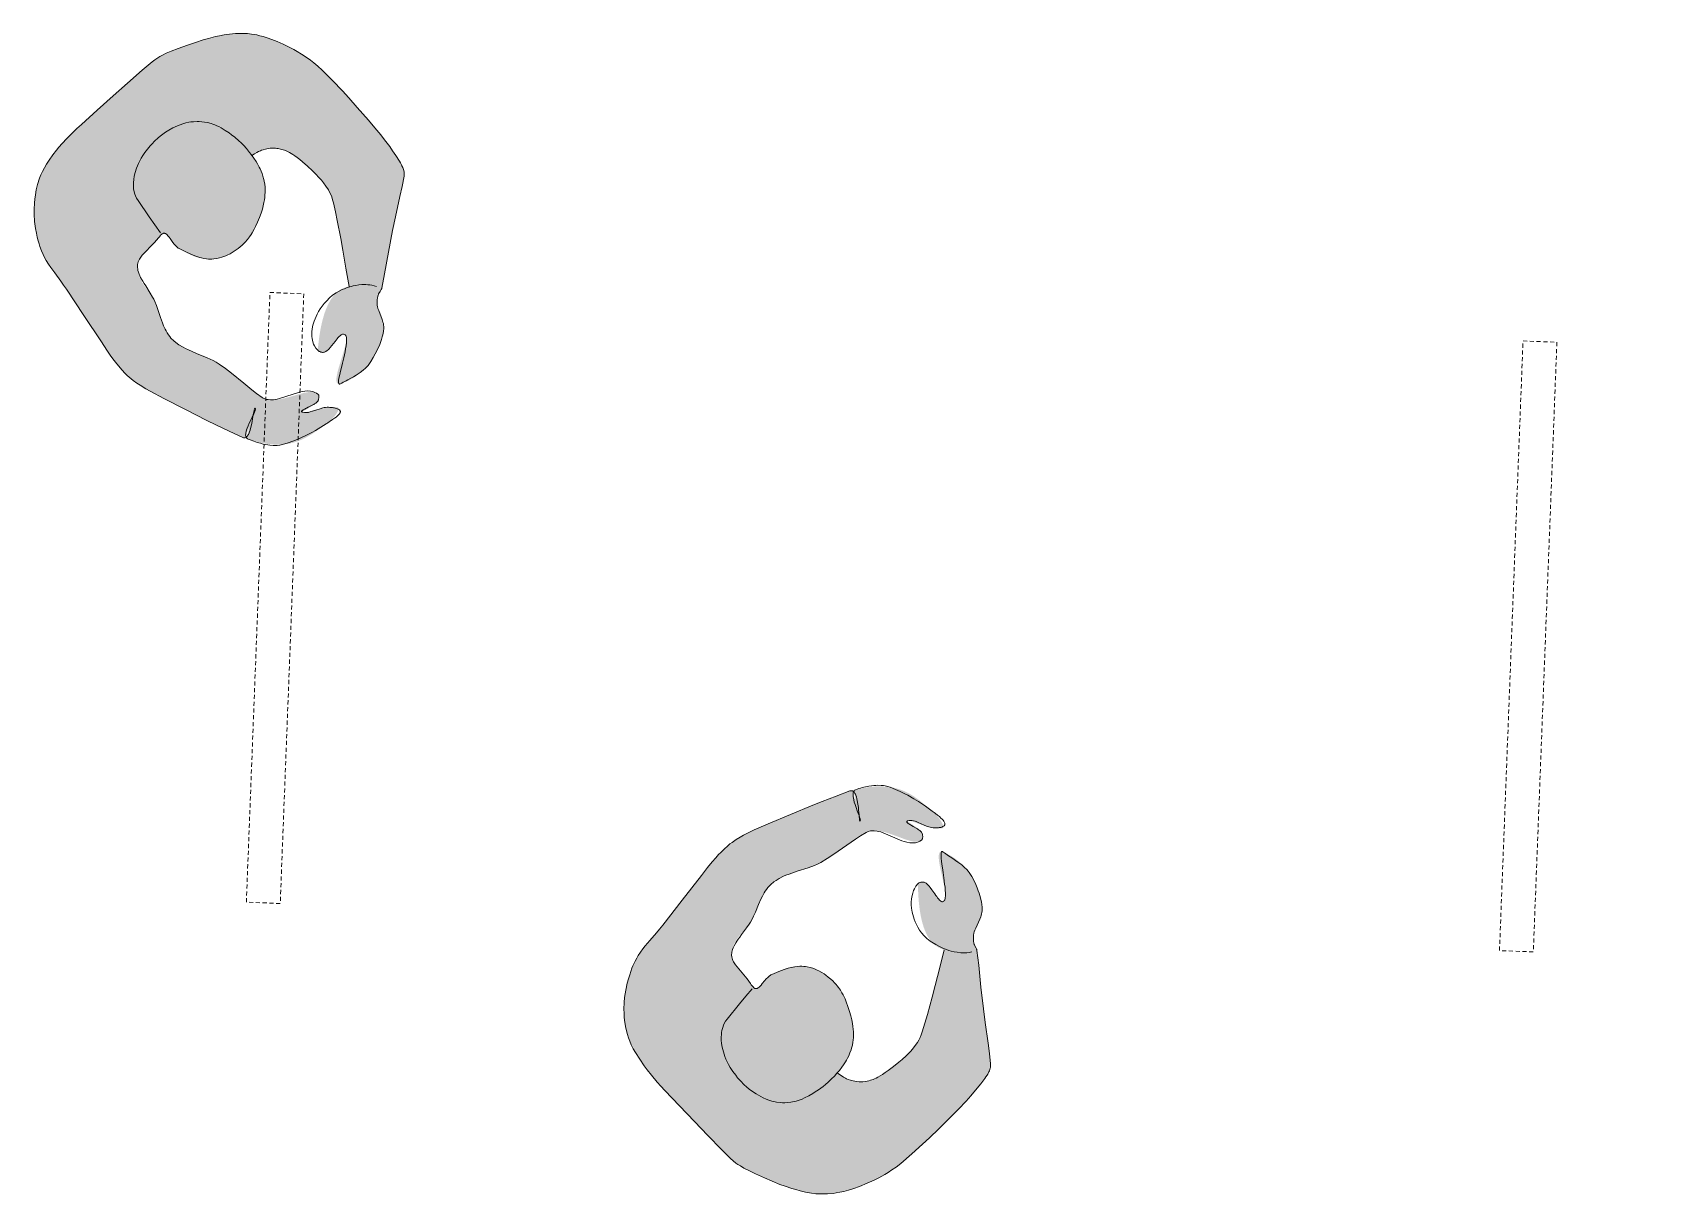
# Model space of a CAD drawing. Header units: millimetres. Extents: x 32078 to 83548, y -4690 to 56252.
# Drawn here: x 66367 to 68765, y 33578 to 35293 of the extents above; entities that cross this region are included whole.
import ezdxf

# ---------------------------------------------------------------- set-up
doc = ezdxf.new("R2010")
doc.units = ezdxf.units.MM
doc.header["$MEASUREMENT"] = 0
doc.linetypes.add('DGN Style 2', pattern=[10, 6, -4])
for name, color, linetype, lineweight in [('FURN-FREE', 1, 'Continuous', 0), ('PRES-FILL', 7, 'Continuous', 0), ('PRES-PEOP', 42, 'Continuous', 0)]:
    doc.layers.add(name, color=color, linetype=linetype, lineweight=lineweight)

msp = doc.modelspace()

# ---------------------------------------------------------------- wipeouts: each hides what was drawn before it
msp.add_wipeout([(66532.1, 34016.1), (66566.9, 34915.5), (68765.3, 34830.5), (68730.5, 33931.2)]).dxf.layer = 'FURN-FREE'

# ---------------------------------------------------------------- next in the draw order: hatches: boundary and pattern name
at = {"layer": 'PRES-FILL'}
h = msp.add_hatch(color=256, dxfattribs=at)
edge = h.paths.add_edge_path(flags=16)
edge.add_spline(control_points=[(66681.9, 34696.6), (66684.1, 34698.9), (66685.2, 34704), (66686, 34709.8)], knot_values=[0, 0, 0, 0, 1, 1, 1, 1], degree=3, periodic=0)
edge.add_spline(control_points=[(66686, 34709.8), (66692.2, 34722.3), (66702.4, 34737.3), (66695.2, 34738.7), (66688.3, 34740.1), (66687.9, 34723), (66686, 34709.8)], knot_values=[0, 0, 0, 0, 0.509531, 0.509531, 0.509531, 1, 1, 1, 1], degree=3, periodic=0)
edge.add_spline(control_points=[(66686, 34709.8), (66683.4, 34704.5), (66681.5, 34699.7), (66681.9, 34696.6)], knot_values=[0, 0, 0, 0, 1, 1, 1, 1], degree=3, periodic=0)
edge.add_spline(control_points=[(66681.9, 34696.6), (66680.6, 34695.1), (66678.9, 34694.7), (66676.7, 34695.7), (66659.2, 34703.8), (66641.4, 34712.2), (66623.9, 34721), (66602.6, 34731.7), (66581.5, 34742.4), (66560.3, 34753.5), (66540.1, 34764), (66519.3, 34774.3), (66503.2, 34790.4), (66489.4, 34804.2), (66478.9, 34820.8), (66468.1, 34836.9), (66450.8, 34862.6), (66434.1, 34888.8), (66416.8, 34914.6), (66408.3, 34927.1), (66398.7, 34938.9), (66390.1, 34951.4), (66379.5, 34966.7), (66373.6, 34984), (66371.1, 35003.9), (66366.6, 35040.5), (66370.5, 35076.4), (66390.9, 35105.1), (66404.9, 35124.7), (66421.1, 35141.5), (66438.6, 35157.3), (66454.2, 35171.5), (66469.9, 35185.6), (66485.6, 35199.6), (66504.6, 35216.6), (66523.6, 35233.5), (66543.1, 35249.9), (66557.8, 35262.3), (66577, 35267.6), (66595.3, 35274.5), (66618.3, 35283.1), (66640.4, 35290.1), (66665.8, 35291.6), (66691, 35293.2), (66713.6, 35286.9), (66736.1, 35276.1), (66757.7, 35265.8), (66777.1, 35253.9), (66793.8, 35237.7), (66818.1, 35214.2), (66840.5, 35189.2), (66862.2, 35163.7), (66878.6, 35144.5), (66894, 35124.5), (66907.8, 35103.4), (66912.1, 35096.9), (66915.8, 35089), (66914.6, 35081.1), (66910.2, 35053.4), (66903, 35027.7), (66897.8, 35001), (66892.2, 34972.8), (66887.7, 34944.3), (66881.8, 34916.1), (66881.1, 34912.7), (66878.1, 34910.2), (66876.9, 34906.9), (66875.6, 34903.5), (66875, 34899.9), (66874.8, 34896.3), (66874, 34882.7), (66885.9, 34871.3), (66884.7, 34856.9), (66883.1, 34838.2), (66874.5, 34821.9), (66865.8, 34807.8), (66856.5, 34792.9), (66837.1, 34780), (66820.8, 34775), (66799.4, 34768.4), (66842.7, 34848.9), (66825.3, 34848.2), (66815.5, 34847.8), (66806.2, 34820.2), (66793.3, 34821.5), (66791.2, 34821.7), (66787, 34822.2), (66787.3, 34824.4), (66790.1, 34854.1), (66795.9, 34890.8), (66814.4, 34909), (66819.3, 34913.8), (66825.9, 34916.9), (66833.5, 34918.7)], knot_values=[0, 0, 0, 0, 0.004098, 0.004098, 0.004098, 0.036354, 0.036354, 0.036354, 0.07573, 0.07573, 0.07573, 0.113201, 0.113201, 0.113201, 0.145266, 0.145266, 0.145266, 0.196552, 0.196552, 0.196552, 0.221625, 0.221625, 0.221625, 0.252365, 0.252365, 0.252365, 0.309173, 0.309173, 0.309173, 0.348127, 0.348127, 0.348127, 0.382965, 0.382965, 0.382965, 0.425054, 0.425054, 0.425054, 0.456865, 0.456865, 0.456865, 0.496842, 0.496842, 0.496842, 0.536467, 0.536467, 0.536467, 0.574696, 0.574696, 0.574696, 0.630228, 0.630228, 0.630228, 0.671879, 0.671879, 0.671879, 0.684675, 0.684675, 0.684675, 0.729775, 0.729775, 0.729775, 0.777357, 0.777357, 0.777357, 0.783126, 0.783126, 0.783126, 0.789055, 0.789055, 0.789055, 0.811446, 0.811446, 0.811446, 0.840448, 0.840448, 0.840448, 0.871083, 0.871083, 0.871083, 0.911485, 0.911485, 0.911485, 0.934486, 0.934486, 0.934486, 0.938181, 0.938181, 0.938181, 0.987094, 0.987094, 0.987094, 1, 1, 1, 1], degree=3, periodic=0)
edge.add_line((66833.5, 34918.7), (66824.3, 34972))
edge.add_spline(control_points=[(66824.3, 34972), (66820.3, 34995.4), (66815.7, 35018.7), (66810.6, 35041.9), (66805.1, 35066.6), (66783.9, 35085.5), (66764.9, 35102.3), (66754.7, 35111.5), (66744.4, 35119.7), (66728.9, 35122), (66716.9, 35123.8), (66706.7, 35121.7), (66697.6, 35116.2)], knot_values=[0, 0, 0, 0, 0.324205, 0.324205, 0.324205, 0.66843, 0.66843, 0.66843, 0.855113, 0.855113, 0.855113, 1, 1, 1, 1], degree=3, periodic=0)
edge.add_line((66697.6, 35116.2), (66690.3, 35111.8))
edge.add_spline(control_points=[(66690.3, 35111.8), (66698.5, 35100.7), (66705.8, 35089), (66708.4, 35073.7), (66711.8, 35054.1), (66708.4, 35038.9), (66701.2, 35020.1), (66693.9, 35000.9), (66683.4, 34985.8), (66670, 34974.7), (66658, 34964.8), (66643, 34958.7), (66623.1, 34959.3), (66605.8, 34959.8), (66595.3, 34968), (66582.8, 34974.5), (66573.2, 34979.5), (66567.9, 34999.9), (66557.9, 34996.1), (66552.9, 34994.2), (66550.2, 34988), (66546.7, 34983.6), (66537.8, 34972.6), (66522.4, 34966.2), (66521.3, 34949.7), (66519.7, 34926.8), (66539.1, 34914.4), (66547, 34896.5), (66554.1, 34880.4), (66557.6, 34861.4), (66567.1, 34847.3), (66582.5, 34824.5), (66618.4, 34819.9), (66641.9, 34804.2), (66663.6, 34789.6), (66684, 34769.4), (66705.3, 34755), (66727.1, 34740.2), (66775.5, 34773.1), (66787.5, 34759.9), (66788.9, 34758.4), (66789, 34753.4), (66788.1, 34750.8), (66785.4, 34742.6), (66761.8, 34734.3), (66765.4, 34733.1), (66770.2, 34731.5), (66791, 34740.4), (66803.4, 34740.4), (66808.3, 34740.4), (66820.8, 34742.2), (66818.4, 34737.1), (66814, 34727.7), (66807.3, 34721.4), (66799.9, 34715.9), (66781.2, 34702.1), (66763, 34687.5), (66735.3, 34685.5), (66715.4, 34684.1), (66698.3, 34688.9), (66684.6, 34693.4), (66683, 34693.9), (66682.2, 34695), (66681.9, 34696.6)], knot_values=[0, 0, 0, 0, 0.044568, 0.044568, 0.044568, 0.101682, 0.101682, 0.101682, 0.159954, 0.159954, 0.159954, 0.212108, 0.212108, 0.212108, 0.25772, 0.25772, 0.25772, 0.292514, 0.292514, 0.292514, 0.310285, 0.310285, 0.310285, 0.355053, 0.355053, 0.355053, 0.417583, 0.417583, 0.417583, 0.47369, 0.47369, 0.47369, 0.564976, 0.564976, 0.564976, 0.649839, 0.649839, 0.649839, 0.736981, 0.736981, 0.736981, 0.746599, 0.746599, 0.746599, 0.777051, 0.777051, 0.777051, 0.817948, 0.817948, 0.817948, 0.83422, 0.83422, 0.83422, 0.863911, 0.863911, 0.863911, 0.939425, 0.939425, 0.939425, 0.993629, 0.993629, 0.993629, 1, 1, 1, 1], degree=3, periodic=0)
h = msp.add_hatch(color=256, dxfattribs=at)
edge = h.paths.add_edge_path(flags=16)
edge.add_spline(control_points=[(67577.6, 34173.2), (67579.5, 34170.7), (67580.3, 34165.6), (67580.7, 34159.7)], knot_values=[0, 0, 0, 0, 1, 1, 1, 1], degree=3, periodic=0)
edge.add_spline(control_points=[(67580.7, 34159.7), (67585.9, 34146.8), (67594.8, 34131), (67587.6, 34130.1), (67580.6, 34129.3), (67581.5, 34146.4), (67580.7, 34159.7)], knot_values=[0, 0, 0, 0, 0.509531, 0.509531, 0.509531, 1, 1, 1, 1], degree=3, periodic=0)
edge.add_spline(control_points=[(67580.7, 34159.7), (67578.4, 34165.2), (67576.9, 34170.2), (67577.6, 34173.2)], knot_values=[0, 0, 0, 0, 1, 1, 1, 1], degree=3, periodic=0)
edge.add_spline(control_points=[(67577.6, 34173.2), (67576.4, 34174.8), (67574.8, 34175.3), (67572.5, 34174.5), (67554.3, 34167.7), (67535.9, 34160.8), (67517.9, 34153.4), (67495.8, 34144.3), (67473.9, 34135.2), (67451.9, 34125.9), (67431, 34116.9), (67409.4, 34108.3), (67392.1, 34093.4), (67377.3, 34080.7), (67365.5, 34065.1), (67353.5, 34049.8), (67334.3, 34025.5), (67315.6, 34000.7), (67296.4, 33976.3), (67287, 33964.4), (67276.5, 33953.5), (67266.9, 33941.7), (67255.2, 33927.2), (67248, 33910.4), (67244, 33890.8), (67236.6, 33854.6), (67237.8, 33818.5), (67255.9, 33788.4), (67268.4, 33767.7), (67283.2, 33749.7), (67299.4, 33732.6), (67313.9, 33717.3), (67328.4, 33702), (67343, 33686.8), (67360.6, 33668.4), (67378.3, 33650.1), (67396.4, 33632.2), (67410.1, 33618.7), (67428.9, 33612), (67446.6, 33603.7), (67468.9, 33593.3), (67490.4, 33584.6), (67515.6, 33581.2), (67540.6, 33577.7), (67563.6, 33582.2), (67586.8, 33591.2), (67609.2, 33599.8), (67629.5, 33610.2), (67647.4, 33625.1), (67673.4, 33646.7), (67697.6, 33669.8), (67721.3, 33693.6), (67739.1, 33711.4), (67756, 33730.2), (67771.4, 33750.2), (67776.1, 33756.4), (67780.5, 33763.9), (67779.8, 33771.8), (67777.7, 33799.8), (67772.5, 33826), (67769.3, 33853), (67765.9, 33881.6), (67763.6, 33910.3), (67759.9, 33938.9), (67759.5, 33942.3), (67756.7, 33945.1), (67755.7, 33948.5), (67754.7, 33952), (67754.4, 33955.6), (67754.5, 33959.2), (67754.8, 33972.8), (67767.4, 33983.2), (67767.3, 33997.7), (67767.2, 34016.5), (67759.9, 34033.4), (67752.3, 34048.1), (67744.2, 34063.7), (67725.9, 34078.1), (67710, 34084.3), (67689.1, 34092.5), (67726.1, 34008.9), (67708.9, 34011), (67699, 34012.2), (67691.9, 34040.3), (67679, 34040.1), (67676.9, 34040.1), (67672.7, 34039.9), (67672.7, 34037.6), (67673.3, 34007.8), (67676.3, 33970.8), (67693.3, 33951.2), (67697.7, 33946.1), (67704.1, 33942.4), (67711.6, 33940)], knot_values=[0, 0, 0, 0, 0.004098, 0.004098, 0.004098, 0.036354, 0.036354, 0.036354, 0.07573, 0.07573, 0.07573, 0.113201, 0.113201, 0.113201, 0.145266, 0.145266, 0.145266, 0.196552, 0.196552, 0.196552, 0.221625, 0.221625, 0.221625, 0.252365, 0.252365, 0.252365, 0.309173, 0.309173, 0.309173, 0.348127, 0.348127, 0.348127, 0.382965, 0.382965, 0.382965, 0.425054, 0.425054, 0.425054, 0.456865, 0.456865, 0.456865, 0.496842, 0.496842, 0.496842, 0.536467, 0.536467, 0.536467, 0.574696, 0.574696, 0.574696, 0.630228, 0.630228, 0.630228, 0.671879, 0.671879, 0.671879, 0.684675, 0.684675, 0.684675, 0.729775, 0.729775, 0.729775, 0.777357, 0.777357, 0.777357, 0.783126, 0.783126, 0.783126, 0.789055, 0.789055, 0.789055, 0.811446, 0.811446, 0.811446, 0.840448, 0.840448, 0.840448, 0.871083, 0.871083, 0.871083, 0.911485, 0.911485, 0.911485, 0.934486, 0.934486, 0.934486, 0.938181, 0.938181, 0.938181, 0.987094, 0.987094, 0.987094, 1, 1, 1, 1], degree=3, periodic=0)
edge.add_line((67711.6, 33940), (67698.3, 33887.6))
edge.add_spline(control_points=[(67698.3, 33887.6), (67692.5, 33864.6), (67686.1, 33841.7), (67679.2, 33818.9), (67671.8, 33794.8), (67649.2, 33777.6), (67629, 33762.2), (67618.1, 33753.9), (67607.2, 33746.5), (67591.6, 33745.4), (67579.5, 33744.6), (67569.4, 33747.5), (67560.8, 33753.6)], knot_values=[0, 0, 0, 0, 0.324205, 0.324205, 0.324205, 0.66843, 0.66843, 0.66843, 0.855113, 0.855113, 0.855113, 1, 1, 1, 1], degree=3, periodic=0)
edge.add_line((67560.8, 33753.6), (67553.8, 33758.6))
edge.add_spline(control_points=[(67553.8, 33758.6), (67562.9, 33769), (67571.1, 33780.2), (67574.9, 33795.2), (67579.7, 33814.5), (67577.6, 33829.8), (67571.9, 33849.1), (67566, 33868.8), (67556.8, 33884.7), (67544.2, 33896.8), (67533, 33907.7), (67518.6, 33914.9), (67498.7, 33915.8), (67481.3, 33916.7), (67470.3, 33909.3), (67457.3, 33903.7), (67447.4, 33899.5), (67440.5, 33879.5), (67430.9, 33884.1), (67425.9, 33886.5), (67423.8, 33892.8), (67420.6, 33897.5), (67412.6, 33909.1), (67397.7, 33916.7), (67397.9, 33933.2), (67398.1, 33956.2), (67418.4, 33967), (67427.6, 33984.3), (67435.9, 33999.8), (67440.9, 34018.5), (67451.4, 34031.8), (67468.5, 34053.3), (67504.8, 34055.2), (67529.3, 34069), (67552.2, 34081.8), (67574, 34100.5), (67596.3, 34113.2), (67619.2, 34126.3), (67665, 34089.7), (67678, 34102), (67679.4, 34103.3), (67679.9, 34108.3), (67679.3, 34111), (67677.2, 34119.3), (67654.3, 34129.5), (67658, 34130.4), (67662.9, 34131.5), (67683, 34121.1), (67695.3, 34120.2), (67700.2, 34119.8), (67712.5, 34117), (67710.5, 34122.3), (67706.9, 34132), (67700.6, 34138.8), (67693.7, 34144.8), (67676.1, 34160.1), (67659.1, 34176), (67631.6, 34180.1), (67611.9, 34183), (67594.5, 34179.6), (67580.5, 34176.2), (67578.8, 34175.8), (67577.9, 34174.7), (67577.6, 34173.2)], knot_values=[0, 0, 0, 0, 0.044568, 0.044568, 0.044568, 0.101682, 0.101682, 0.101682, 0.159954, 0.159954, 0.159954, 0.212108, 0.212108, 0.212108, 0.25772, 0.25772, 0.25772, 0.292514, 0.292514, 0.292514, 0.310285, 0.310285, 0.310285, 0.355053, 0.355053, 0.355053, 0.417583, 0.417583, 0.417583, 0.47369, 0.47369, 0.47369, 0.564976, 0.564976, 0.564976, 0.649839, 0.649839, 0.649839, 0.736981, 0.736981, 0.736981, 0.746599, 0.746599, 0.746599, 0.777051, 0.777051, 0.777051, 0.817948, 0.817948, 0.817948, 0.83422, 0.83422, 0.83422, 0.863911, 0.863911, 0.863911, 0.939425, 0.939425, 0.939425, 0.993629, 0.993629, 0.993629, 1, 1, 1, 1], degree=3, periodic=0)

# ---------------------------------------------------------------- next in the draw order: linework, layer by layer
at = {"layer": 'FURN-FREE', "linetype": 'DGN Style 2', "flags": 128}
for points in [[(66682, 34010.3), (66716.8, 34909.7), (66766.7, 34907.7), (66732, 34008.4), (66682, 34010.3)], [(68530.7, 33938.9), (68565.4, 34838.2), (68615.4, 34836.3), (68580.6, 33937), (68530.7, 33938.9)]]:
    msp.add_lwpolyline(points, close=True, dxfattribs=at)
at = {"layer": 'PRES-PEOP', "flags": 128}
for points in [[(66874.2, 34918.7), (66870.7, 34919.7), (66867.3, 34920.4), (66864.1, 34920.9), (66861, 34921.2), (66858.1, 34921.4), (66852.6, 34921.3), (66847.8, 34920.9), (66843.6, 34920.2), (66839.8, 34919.5), (66836.6, 34918.6), (66830.9, 34916.8), (66826.7, 34915.2), (66823.6, 34913.9), (66819, 34911.6), (66814.4, 34909), (66809.2, 34905.5), (66804.6, 34901.6), (66800.5, 34897.6), (66796.9, 34893.5), (66793.7, 34889.5), (66790.9, 34885.5), (66788.5, 34881.6), (66786.5, 34877.8), (66784.8, 34874.3), (66782.1, 34867.5), (66780.3, 34861.5), (66779.2, 34856.3), (66778.7, 34851.8), (66778.6, 34847.9), (66778.7, 34844.6), (66779, 34841.7), (66780.1, 34836.9), (66781.3, 34833.5), (66782.5, 34831.1), (66784.6, 34827.6), (66787.3, 34824.4), (66787.6, 34824.1), (66787.9, 34823.9), (66788.2, 34823.6), (66788.5, 34823.4), (66789.1, 34823.1), (66789.6, 34822.8), (66790.1, 34822.5), (66790.5, 34822.4), (66791.2, 34822.1), (66791.8, 34821.9), (66792.1, 34821.8), (66792.7, 34821.6), (66793.3, 34821.5), (66794.3, 34821.3), (66795.4, 34821.3), (66796.4, 34821.5), (66797.4, 34821.8), (66798.3, 34822.2), (66799.2, 34822.7), (66801, 34823.9), (66802.6, 34825.3), (66804.1, 34826.8), (66805.6, 34828.3), (66808.2, 34831.5), (66812.8, 34837.4), (66814.4, 34839.5), (66815.9, 34841.3), (66817.1, 34842.8), (66818.2, 34843.9), (66819.1, 34844.9), (66820.7, 34846.3), (66821.9, 34847.1), (66822.8, 34847.6), (66824.1, 34848.1), (66824.7, 34848.2), (66825.3, 34848.2), (66826.7, 34847.9), (66827.8, 34847.2), (66828.6, 34846.2), (66829.2, 34844.9), (66829.6, 34843.3), (66829.8, 34841.6), (66829.9, 34839.7), (66829.9, 34837.6), (66829.7, 34835.5), (66829.2, 34831.1), (66828.5, 34826.6), (66827.7, 34822.1), (66825.7, 34813.3), (66823.8, 34805.5), (66822.2, 34798.9), (66820.8, 34793.4), (66819.8, 34788.9), (66819.1, 34785.4), (66818.6, 34782.6), (66818.2, 34780.4), (66818.1, 34778.8), (66818, 34777.5), (66818.1, 34776.6), (66818.3, 34775.3), (66818.7, 34774.8), (66819.1, 34774.5), (66819.9, 34774.5), (66820.8, 34775), (66822.8, 34776.1), (66824.9, 34777.3), (66827.1, 34778.5), (66829.4, 34779.6), (66831.6, 34780.8), (66836.1, 34783.2), (66840.2, 34785.4), (66843.8, 34787.6), (66847, 34789.6), (66849.8, 34791.5), (66854.4, 34795.1), (66857.7, 34798), (66860, 34800.2), (66861.6, 34802), (66863.8, 34804.8), (66865.8, 34807.8), (66869.3, 34813.9), (66872.2, 34819.2), (66874.6, 34823.8), (66876.6, 34827.9), (66878.2, 34831.4), (66879.5, 34834.6), (66881.4, 34840.1), (66882.6, 34844.2), (66883.4, 34847.4), (66884.2, 34852.1), (66884.7, 34856.9), (66884.7, 34859.4), (66884.4, 34861.7), (66884.1, 34863.8), (66883.6, 34865.9), (66882.4, 34869.7), (66877.3, 34883), (66876.2, 34886.3), (66875.5, 34888.8), (66875.2, 34890.7), (66874.8, 34893.5), (66874.8, 34894.9), (66874.8, 34896.3), (66874.9, 34897.6), (66875, 34898.8), (66875.1, 34899.8), (66875.3, 34900.7), (66875.5, 34902.3), (66875.8, 34903.4), (66876, 34904.3), (66876.4, 34905.6), (66876.9, 34906.9), (66877.1, 34907.5), (66877.4, 34908.1), (66877.7, 34908.6), (66878.2, 34909.6), (66879.3, 34911.2), (66880.1, 34912.3), (66880.6, 34913.2), (66881, 34913.9), (66881.2, 34914.5), (66881.6, 34915.3), (66881.7, 34915.7), (66881.8, 34916.1), (66886, 34937.3), (66891.8, 34969.2), (66897.8, 35001), (66901.9, 35021.1), (66908.5, 35051.1), (66911.7, 35066.1), (66914.6, 35081.1), (66914.8, 35082.6), (66914.8, 35083.9), (66914.8, 35085.1), (66914.7, 35086.3), (66914.6, 35087.4), (66914.2, 35089.4), (66913.7, 35091.2), (66913.2, 35092.8), (66912.7, 35094.1), (66911.6, 35096.5), (66910.8, 35098.2), (66909.3, 35100.8), (66907.8, 35103.4), (66902.5, 35111.8), (66897.7, 35118.8), (66893.5, 35124.8), (66886, 35134.8), (66880.3, 35142.1), (66871.4, 35152.8), (66862.2, 35163.7), (66845.7, 35182.8), (66833.2, 35196.8), (66823.7, 35207.2), (66809, 35222.6), (66793.8, 35237.7), (66787.4, 35243.6), (66781.6, 35248.4), (66776.5, 35252.4), (66771.9, 35255.8), (66763.5, 35261.3), (66757, 35265.2), (66752, 35268.1), (66744.2, 35272.2), (66736.1, 35276.1), (66727.3, 35280), (66719.6, 35283.1), (66712.9, 35285.4), (66707, 35287.1), (66701.9, 35288.5), (66697.3, 35289.5), (66689.5, 35290.8), (66683.5, 35291.5), (66679.1, 35291.8), (66672.5, 35291.9), (66665.8, 35291.6), (66657, 35290.7), (66649.3, 35289.6), (66642.5, 35288.4), (66636.6, 35287.1), (66626.3, 35284.5), (66618.5, 35282.3), (66606.9, 35278.6), (66595.3, 35274.5), (66581.4, 35269.5), (66571.1, 35265.6), (66563.6, 35262.5), (66558.2, 35259.8), (66554.2, 35257.7), (66551.3, 35255.9), (66547.1, 35253.1), (66543.1, 35249.9), (66528.5, 35237.5), (66506.9, 35218.6), (66485.6, 35199.6), (66462, 35178.5), (66438.6, 35157.3), (66432.1, 35151.4), (66426.6, 35146.2), (66417.2, 35136.9), (66410.4, 35129.6), (66405.4, 35123.9), (66401.7, 35119.4), (66396.3, 35112.5), (66390.9, 35105.1), (66387.2, 35099.2), (66384, 35093.6), (66381.3, 35088.3), (66379, 35083.2), (66377.1, 35078.3), (66374.1, 35069.1), (66372.1, 35060.9), (66370.8, 35053.7), (66369.9, 35047.4), (66369.4, 35041.9), (66368.9, 35032.2), (66369, 35025), (66369.7, 35014.3), (66371.1, 35003.9), (66372.4, 34997.2), (66373.6, 34991.3), (66374.9, 34986.1), (66376.2, 34981.6), (66377.5, 34977.7), (66380, 34970.9), (66382.1, 34965.8), (66383.9, 34962.1), (66386.8, 34956.7), (66390.1, 34951.4), (66393.4, 34946.6), (66399.3, 34938.5), (66408.2, 34926.6), (66412.5, 34920.6), (66416.8, 34914.6), (66442.4, 34875.7), (66468.1, 34836.9), (66476.2, 34824.8), (66482.3, 34815.8), (66487.1, 34809.2), (66490.8, 34804.3), (66493.8, 34800.8), (66498.3, 34795.5), (66503.2, 34790.4), (66506.3, 34787.4), (66509.3, 34784.7), (66515.1, 34780), (66520.4, 34776.1), (66525.2, 34772.9), (66533.7, 34767.7), (66540.3, 34764), (66560.3, 34753.5), (66592.1, 34737.1), (66623.9, 34721), (66637.1, 34714.4), (66656.9, 34704.9), (66676.7, 34695.7), (66678, 34695.3), (66679.2, 34695.2), (66680.2, 34695.3), (66681.2, 34695.7), (66682.1, 34696.3), (66682.9, 34697.1), (66683.7, 34698), (66684.4, 34699.1), (66685, 34700.2), (66685.6, 34701.4), (66686.6, 34703.9), (66687.5, 34706.6), (66688.3, 34709.2), (66689.6, 34714.5), (66690.5, 34719.2), (66691.3, 34723.3), (66691.8, 34726.7), (66692.3, 34729.5), (66692.7, 34731.8), (66693, 34733.5), (66693.3, 34734.9), (66693.5, 34736), (66693.7, 34736.8), (66693.9, 34737.4), (66694.2, 34738.3), (66694.5, 34738.7), (66694.7, 34738.9), (66694.9, 34738.9), (66695.2, 34738.7), (66695.4, 34738.3), (66695.5, 34737.6), (66695.4, 34736.9), (66695.2, 34736), (66694.9, 34735.1), (66694.6, 34734.1), (66694.1, 34733), (66693.1, 34730.7), (66692, 34728.4), (66690.8, 34726), (66688.5, 34721.2), (66686.4, 34716.9), (66684.6, 34713), (66683.3, 34709.7), (66682.3, 34706.9), (66681.7, 34704.6), (66681.3, 34702.6), (66681.1, 34701), (66681, 34699.7), (66681, 34698.6), (66681.2, 34697.7), (66681.6, 34696.3), (66682.1, 34695.4), (66682.6, 34694.8), (66683.5, 34694), (66684.6, 34693.4), (66687.4, 34692.3), (66692.9, 34690.2), (66698, 34688.5), (66702.7, 34687.2), (66706.8, 34686.1), (66710.5, 34685.4), (66713.7, 34684.8), (66716.5, 34684.5), (66721.4, 34684.1), (66725, 34684.1), (66727.6, 34684.2), (66731.5, 34684.7), (66735.3, 34685.5), (66743.5, 34688), (66750.6, 34690.5), (66756.8, 34692.9), (66762.2, 34695.2), (66771.7, 34699.6), (66778.8, 34703.3), (66784.1, 34706.2), (66792, 34710.9), (66799.9, 34715.9), (66800.7, 34716.5), (66802.4, 34717.6), (66804.2, 34718.7), (66805.9, 34719.9), (66809.3, 34722.1), (66812.2, 34724.1), (66814.6, 34726), (66815.6, 34726.8), (66816.4, 34727.5), (66817.2, 34728.2), (66818.4, 34729.5), (66819.3, 34730.6), (66819.9, 34731.5), (66820.3, 34732.3), (66820.6, 34733), (66820.7, 34733.6), (66820.7, 34734.1), (66820.6, 34734.5), (66820.4, 34735.2), (66820.1, 34735.7), (66819.8, 34736.1), (66819.2, 34736.6), (66818.4, 34737.1), (66817.5, 34737.5), (66816.7, 34737.9), (66815.8, 34738.3), (66814.3, 34738.8), (66813, 34739.2), (66811.8, 34739.4), (66810.7, 34739.6), (66808.9, 34739.9), (66807.5, 34740.1), (66805.4, 34740.2), (66803.4, 34740.4), (66801, 34740.4), (66798.8, 34740.2), (66796.7, 34739.8), (66794.7, 34739.3), (66791.1, 34738.3), (66784.6, 34736), (66779.8, 34734.4), (66776.2, 34733.4), (66773.5, 34732.9), (66771.4, 34732.7), (66769.9, 34732.6), (66767.7, 34732.7), (66765.4, 34733.1), (66764.6, 34733.3), (66764.1, 34733.6), (66763.8, 34733.8), (66763.6, 34734.1), (66763.6, 34734.4), (66763.7, 34734.7), (66764, 34735), (66764.3, 34735.4), (66764.7, 34735.7), (66765.1, 34736), (66765.6, 34736.4), (66766.8, 34737.1), (66768.1, 34737.7), (66769.4, 34738.4), (66770.7, 34739.1), (66773.4, 34740.4), (66778.2, 34742.8), (66780, 34743.8), (66781.5, 34744.6), (66782.7, 34745.4), (66783.7, 34746.1), (66784.5, 34746.6), (66785.8, 34747.7), (66786.6, 34748.5), (66787.2, 34749), (66787.8, 34749.9), (66788, 34750.3), (66788.1, 34750.8), (66788.3, 34751.2), (66788.4, 34751.7), (66788.5, 34752.2), (66788.6, 34752.7), (66788.8, 34753.7), (66788.9, 34754.5), (66789, 34755.3), (66789, 34756), (66789, 34756.6), (66789, 34757.1), (66788.9, 34757.5), (66788.8, 34757.8), (66788.7, 34758.1), (66788.5, 34758.6), (66788.3, 34759), (66788.2, 34759.2), (66787.9, 34759.6), (66787.5, 34759.9), (66785.4, 34761.3), (66783.2, 34762.4), (66781.1, 34763.2), (66778.9, 34763.8), (66776.8, 34764.1), (66772.5, 34764.4), (66768.3, 34764.1), (66764.3, 34763.4), (66760.5, 34762.6), (66731.1, 34753.2), (66727.6, 34752.4), (66724.5, 34751.8), (66721.9, 34751.4), (66717.4, 34751.3), (66714.2, 34751.6), (66711.8, 34752), (66708.4, 34753.2), (66706.8, 34754), (66705.3, 34755), (66697.2, 34760.7), (66690.3, 34766), (66678.3, 34775.8), (66660.3, 34790.6), (66651.1, 34797.6), (66641.9, 34804.2), (66637.4, 34807), (66632.9, 34809.4), (66624.2, 34813.5), (66608.4, 34819.9), (66596.5, 34824.9), (66592.2, 34827), (66588.6, 34828.9), (66582.4, 34832.6), (66578.1, 34835.7), (66575.1, 34838.3), (66570.8, 34842.5), (66568.9, 34844.9), (66567.1, 34847.3), (66565.2, 34850.2), (66563.6, 34852.9), (66562.2, 34855.5), (66559.9, 34860.5), (66558.1, 34865), (66555.3, 34872.9), (66551.4, 34884.8), (66549.3, 34890.7), (66547, 34896.5), (66545.4, 34899.8), (66543.7, 34903), (66540.2, 34908.9), (66533.6, 34919.3), (66531.1, 34923.1), (66529.1, 34926.5), (66527.4, 34929.5), (66526, 34932), (66524, 34936.5), (66522.8, 34939.9), (66522.1, 34942.3), (66521.7, 34944.2), (66521.3, 34947), (66521.3, 34949.7), (66521.4, 34950.9), (66521.8, 34953.1), (66522.4, 34955.1), (66523.2, 34957), (66524.2, 34958.7), (66525.2, 34960.3), (66526.2, 34961.8), (66528.4, 34964.6), (66546.7, 34983.6), (66552.3, 34990.4), (66553.7, 34992), (66554.7, 34993.2), (66555.5, 34994), (66556.7, 34995.1), (66557.3, 34995.6), (66557.9, 34996.1), (66558.7, 34996.6), (66559.3, 34996.9), (66560, 34997), (66560.7, 34997.1), (66561.3, 34997), (66561.9, 34996.8), (66562.5, 34996.6), (66563, 34996.3), (66564.2, 34995.5), (66565.2, 34994.5), (66566.2, 34993.5), (66567.1, 34992.4), (66568, 34991.3), (66569.7, 34989.1), (66572.7, 34984.8), (66575.1, 34981.7), (66576.9, 34979.4), (66578.3, 34977.9), (66579.4, 34976.9), (66580.2, 34976.2), (66581.5, 34975.3), (66582.8, 34974.5), (66592.7, 34969.6), (66600.3, 34966.1), (66606, 34963.8), (66610.3, 34962.2), (66613.5, 34961.2), (66615.9, 34960.6), (66619.5, 34959.8), (66623.1, 34959.3), (66626, 34959), (66628.8, 34958.9), (66631.3, 34959), (66633.8, 34959.2), (66638.3, 34959.8), (66642.3, 34960.6), (66645.8, 34961.6), (66648.8, 34962.7), (66651.5, 34963.7), (66653.8, 34964.8), (66657.9, 34966.8), (66660.9, 34968.5), (66665.5, 34971.4), (66670, 34974.7), (66673.1, 34977.2), (66675.8, 34979.6), (66678.2, 34981.8), (66680.3, 34984), (66683.8, 34988), (66686.6, 34991.7), (66688.9, 34995), (66690.7, 34997.9), (66693.6, 35003.1), (66695.6, 35007.2), (66698.5, 35013.5), (66701.2, 35020.1), (66703.7, 35026.7), (66705.6, 35032.6), (66707, 35037.7), (66708, 35042.3), (66708.7, 35046.3), (66709.2, 35049.8), (66709.5, 35052.8), (66709.8, 35058.1), (66709.8, 35062.1), (66709.6, 35065), (66709.2, 35069.4), (66708.4, 35073.7), (66707.8, 35076.3), (66706.5, 35081.1), (66705.1, 35085.2), (66703.7, 35088.8), (66702.3, 35091.9), (66701, 35094.6), (66698.4, 35099.3), (66696.4, 35102.8), (66693, 35108), (66689.3, 35113.1), (66686.8, 35116.3), (66682.2, 35121.9), (66678.1, 35126.4), (66674.4, 35130.2), (66671, 35133.4), (66665, 35138.6), (66660.3, 35142.3), (66656.6, 35145), (66650.9, 35148.8), (66644.9, 35152.5), (66641.6, 35154.3), (66638.5, 35155.7), (66635.5, 35157), (66632.6, 35158), (66629.9, 35158.9), (66624.7, 35160.2), (66620.1, 35161), (66616.1, 35161.5), (66612.5, 35161.7), (66609.4, 35161.8), (66604, 35161.6), (66600, 35161.2), (66597.1, 35160.7), (66592.7, 35159.7), (66588.4, 35158.5), (66584.3, 35157.1), (66580.6, 35155.6), (66573.7, 35152.4), (66567.8, 35149.2), (66562.9, 35146.1), (66558.7, 35143.2), (66555.1, 35140.4), (66552, 35137.9), (66546.7, 35133.1), (66542.9, 35129.2), (66540.2, 35126.1), (66536.1, 35121.2), (66532.2, 35116), (66529.3, 35111.8), (66526.9, 35107.8), (66524.7, 35103.9), (66522.9, 35100.1), (66521.3, 35096.6), (66520, 35093.2), (66517.9, 35086.8), (66516.6, 35081.3), (66515.8, 35076.4), (66515.4, 35072.1), (66515.3, 35068.5), (66515.5, 35065.3), (66515.7, 35062.6), (66516.6, 35058), (66517.5, 35054.6), (66518.4, 35052.1), (66520.1, 35048.6), (66522.2, 35045.2), (66538.5, 35021.4), (66546.9, 35009.6), (66555.3, 34997.9)], [(66833.5, 34918.7), (66828.9, 34945.4), (66824.3, 34972), (66821.3, 34989.5), (66816.2, 35015.8), (66813.5, 35028.9), (66810.6, 35041.9), (66809.3, 35046.5), (66807.9, 35050.6), (66806.4, 35054.3), (66804.7, 35057.8), (66803, 35060.9), (66799.5, 35066.5), (66796, 35071.3), (66792.7, 35075.4), (66789.6, 35078.9), (66783.9, 35084.8), (66779.4, 35089.2), (66772.3, 35095.8), (66764.9, 35102.3), (66760.7, 35106), (66756.9, 35108.9), (66753.6, 35111.3), (66750.7, 35113.3), (66748, 35114.9), (66745.7, 35116.1), (66741.6, 35118.1), (66738.5, 35119.4), (66736.2, 35120.2), (66732.6, 35121.3), (66728.9, 35122), (66727, 35122.3), (66725.1, 35122.4), (66723.4, 35122.5), (66720.1, 35122.5), (66717.1, 35122.4), (66714.6, 35122), (66712.3, 35121.7), (66710.3, 35121.3), (66707, 35120.3), (66704.5, 35119.5), (66702.7, 35118.8), (66700.1, 35117.6), (66697.6, 35116.2), (66693.9, 35114), (66690.3, 35111.8)], [(67752.2, 33936.9), (67748.5, 33936.2), (67745.1, 33935.8), (67741.9, 33935.7), (67738.9, 33935.6), (67736.1, 33935.8), (67730.7, 33936.4), (67726, 33937.2), (67721.9, 33938.2), (67718.3, 33939.3), (67715.1, 33940.4), (67709.6, 33942.6), (67705.5, 33944.5), (67699.3, 33947.7), (67693.3, 33951.2), (67690.7, 33953), (67685.9, 33956.8), (67681.8, 33960.8), (67678.2, 33965), (67675.2, 33969.2), (67672.7, 33973.4), (67670.5, 33977.5), (67668.8, 33981.4), (67667.3, 33985.1), (67666.1, 33988.7), (67664.4, 33995.5), (67663.4, 34001.4), (67663, 34006.6), (67663, 34011), (67663.2, 34014.8), (67663.7, 34018.1), (67665, 34023.6), (67666.3, 34027.4), (67667.6, 34030.2), (67669.9, 34034.1), (67672.7, 34037.6), (67673, 34037.9), (67673.3, 34038.2), (67673.6, 34038.4), (67673.9, 34038.6), (67674.2, 34038.7), (67674.8, 34039), (67675.4, 34039.3), (67675.8, 34039.4), (67676.3, 34039.6), (67677, 34039.8), (67677.5, 34039.9), (67677.9, 34039.9), (67678.4, 34040), (67678.7, 34040.1), (67679, 34040.1), (67680, 34040.1), (67681, 34040), (67682, 34039.7), (67682.9, 34039.3), (67683.8, 34038.9), (67684.7, 34038.3), (67686.4, 34036.9), (67688, 34035.4), (67689.4, 34033.8), (67690.8, 34032.1), (67693.3, 34028.8), (67697.6, 34022.6), (67699.1, 34020.4), (67700.5, 34018.5), (67701.6, 34017), (67702.6, 34015.7), (67703.4, 34014.7), (67704.8, 34013.2), (67705.9, 34012.3), (67706.7, 34011.8), (67707.8, 34011.2), (67708.3, 34011.1), (67708.9, 34011), (67710, 34011.2), (67711, 34011.8), (67711.7, 34012.7), (67712.3, 34014), (67712.7, 34015.6), (67713, 34017.3), (67713.2, 34019.2), (67713.3, 34021.2), (67713.3, 34023.4), (67713.1, 34027.9), (67712.7, 34032.5), (67712.2, 34037.1), (67711.1, 34046.1), (67709.9, 34054.1), (67709, 34060.8), (67708.2, 34066.4), (67707.6, 34071), (67707.2, 34074.6), (67707, 34077.4), (67706.9, 34079.5), (67706.9, 34081.2), (67707, 34082.4), (67707.2, 34083.3), (67707.5, 34084.4), (67708, 34084.9), (67708.4, 34085.1), (67709.1, 34084.9), (67710, 34084.3), (67711.8, 34082.9), (67713.8, 34081.5), (67715.8, 34080.1), (67718, 34078.7), (67720.1, 34077.3), (67724.3, 34074.6), (67728.2, 34072), (67731.6, 34069.6), (67734.7, 34067.4), (67737.3, 34065.3), (67741.7, 34061.5), (67744.8, 34058.4), (67746.9, 34056), (67748.4, 34054.1), (67750.5, 34051.2), (67752.3, 34048.1), (67755.5, 34041.8), (67758, 34036.3), (67760.1, 34031.5), (67761.8, 34027.2), (67763.1, 34023.5), (67764.1, 34020.3), (67765.6, 34014.6), (67766.4, 34010.4), (67766.9, 34007.2), (67767.3, 34002.5), (67767.3, 33997.7), (67767.1, 33995.3), (67766.7, 33993), (67766.2, 33990.9), (67765.5, 33988.9), (67764.1, 33985.2), (67758, 33972.2), (67756.6, 33969), (67755.8, 33966.5), (67755.3, 33964.7), (67754.7, 33961.9), (67754.6, 33960.5), (67754.5, 33959.2), (67754.5, 33957.9), (67754.5, 33956.7), (67754.5, 33955.7), (67754.6, 33954.8), (67754.7, 33953.2), (67754.9, 33952), (67755.1, 33951.1), (67755.4, 33949.8), (67755.7, 33948.5), (67755.9, 33947.8), (67756.1, 33947.3), (67756.6, 33946.2), (67758.6, 33942.6), (67759, 33941.7), (67759.3, 33941), (67759.5, 33940.5), (67759.7, 33939.7), (67759.8, 33939.3), (67759.9, 33938.9), (67762.5, 33917.4), (67765.8, 33885.2), (67769.3, 33853), (67771.9, 33832.7), (67776.2, 33802.3), (67778.2, 33787.1), (67779.8, 33771.8), (67779.9, 33770.4), (67779.9, 33769.1), (67779.8, 33767.8), (67779.6, 33766.7), (67779.4, 33765.6), (67778.8, 33763.6), (67778.2, 33761.8), (67777.6, 33760.3), (67776.9, 33759), (67775.7, 33756.7), (67774.7, 33755), (67773.1, 33752.6), (67771.4, 33750.2), (67765.5, 33742.4), (67760.2, 33735.8), (67750.9, 33724.8), (67743.7, 33716.8), (67732.7, 33705.2), (67721.3, 33693.6), (67703.4, 33675.8), (67689.8, 33662.8), (67679.5, 33653.2), (67663.7, 33639), (67647.4, 33625.1), (67640.5, 33619.7), (67634.3, 33615.3), (67628.7, 33611.7), (67623.8, 33608.8), (67615, 33603.9), (67608.2, 33600.5), (67597.7, 33595.7), (67586.8, 33591.2), (67578.1, 33588), (67570.3, 33585.5), (67563.5, 33583.7), (67557.4, 33582.4), (67552.2, 33581.5), (67547.5, 33580.8), (67539.5, 33580.1), (67533.4, 33579.9), (67528.9, 33579.9), (67522.2, 33580.3), (67515.6, 33581.2), (67506.9, 33582.8), (67499.2, 33584.5), (67492.6, 33586.3), (67486.8, 33588), (67476.7, 33591.3), (67469.1, 33594.1), (67457.8, 33598.7), (67446.6, 33603.7), (67433.1, 33609.8), (67423.2, 33614.4), (67416, 33618.1), (67410.8, 33621.2), (67407, 33623.6), (67404.2, 33625.6), (67400.2, 33628.8), (67396.4, 33632.2), (67382.8, 33645.7), (67362.8, 33666.2), (67343, 33686.8), (67321.2, 33709.7), (67299.4, 33732.6), (67293.4, 33739.1), (67288.3, 33744.8), (67279.7, 33755.1), (67273.5, 33763), (67268.9, 33769.1), (67262.3, 33778.6), (67255.9, 33788.4), (67252.6, 33794.2), (67249.8, 33799.8), (67247.5, 33805.1), (67245.6, 33810.3), (67244.1, 33815.2), (67241.8, 33824.6), (67240.4, 33832.9), (67239.6, 33840.3), (67239.2, 33846.8), (67239.1, 33852.5), (67239.4, 33862.3), (67240.1, 33869.6), (67241.7, 33880.4), (67244, 33890.8), (67245.8, 33897.4), (67247.5, 33903.3), (67249.3, 33908.3), (67250.9, 33912.8), (67252.4, 33916.6), (67255.4, 33923.2), (67257.9, 33928), (67260, 33931.6), (67263.3, 33936.7), (67266.9, 33941.7), (67270.6, 33946.2), (67277.1, 33953.8), (67286.9, 33964.9), (67291.7, 33970.6), (67296.4, 33976.3), (67325, 34013.1), (67353.5, 34049.8), (67362.5, 34061.3), (67369.4, 34069.7), (67374.6, 34075.9), (67378.7, 34080.5), (67381.9, 34083.8), (67386.9, 34088.7), (67392.1, 34093.4), (67395.4, 34096.2), (67398.6, 34098.6), (67404.8, 34102.9), (67410.4, 34106.4), (67415.4, 34109.2), (67424.3, 34113.7), (67431.1, 34116.9), (67451.9, 34125.9), (67484.8, 34139.7), (67517.9, 34153.4), (67531.5, 34158.9), (67552, 34166.8), (67572.5, 34174.5), (67573.8, 34174.8), (67574.9, 34174.8), (67576, 34174.6), (67576.9, 34174.1), (67577.8, 34173.5), (67578.6, 34172.6), (67579.3, 34171.7), (67579.9, 34170.6), (67580.5, 34169.5), (67581, 34168.3), (67581.9, 34165.7), (67582.7, 34163), (67583.3, 34160.3), (67584.2, 34155), (67584.9, 34150.2), (67585.3, 34146.1), (67585.6, 34142.7), (67585.9, 34139.9), (67586.1, 34137.6), (67586.3, 34135.8), (67586.4, 34134.4), (67586.5, 34133.3), (67586.6, 34132.4), (67586.8, 34131.2), (67587, 34130.6), (67587.1, 34130.3), (67587.3, 34130), (67587.6, 34130.1), (67587.7, 34130.5), (67587.8, 34131.1), (67587.7, 34131.8), (67587.5, 34132.6), (67587.3, 34133.6), (67587, 34134.6), (67586.7, 34135.6), (67585.9, 34138), (67585, 34140.4), (67584.1, 34142.8), (67583.2, 34145.3), (67581.5, 34150), (67580, 34154.3), (67578.9, 34158), (67578.1, 34161.2), (67577.5, 34163.9), (67577.2, 34166.1), (67577, 34167.9), (67577, 34169.4), (67577, 34170.6), (67577.2, 34171.6), (67577.6, 34173.2), (67578.1, 34174.2), (67578.5, 34174.8), (67579.4, 34175.6), (67580.5, 34176.2), (67583, 34177.1), (67585.6, 34177.9), (67588.1, 34178.7), (67590.6, 34179.4), (67595.6, 34180.6), (67600.1, 34181.5), (67604.2, 34182.1), (67607.8, 34182.5), (67610.9, 34182.7), (67613.7, 34182.8), (67618.5, 34182.7), (67621.9, 34182.4), (67624.5, 34182.1), (67628.2, 34181.2), (67631.6, 34180.1), (67639.6, 34176.8), (67646.5, 34173.7), (67652.5, 34170.7), (67657.7, 34168), (67666.8, 34162.8), (67673.6, 34158.7), (67683.7, 34152), (67693.7, 34144.8), (67695.3, 34143.6), (67696.9, 34142.4), (67698.6, 34141.2), (67701.7, 34138.7), (67704.5, 34136.5), (67706.7, 34134.5), (67708.5, 34132.7), (67709.9, 34131.2), (67710.9, 34129.8), (67711.6, 34128.7), (67712.1, 34127.8), (67712.4, 34127), (67712.6, 34126.3), (67712.6, 34125.7), (67712.6, 34125.2), (67712.4, 34124.4), (67712.2, 34123.8), (67711.9, 34123.4), (67711.3, 34122.8), (67710.5, 34122.3), (67709.7, 34121.9), (67708.9, 34121.5), (67708.1, 34121.2), (67707.3, 34120.9), (67706.6, 34120.7), (67705.2, 34120.5), (67704, 34120.3), (67702.9, 34120.2), (67701, 34120.1), (67699.5, 34120.1), (67697.4, 34120.1), (67695.3, 34120.2), (67692.9, 34120.4), (67690.7, 34120.8), (67688.6, 34121.4), (67686.7, 34122.1), (67683, 34123.6), (67676.6, 34126.5), (67674.2, 34127.6), (67672.1, 34128.5), (67670.3, 34129.2), (67668.8, 34129.7), (67666, 34130.5), (67664, 34130.8), (67662.5, 34130.9), (67661.3, 34130.9), (67659.6, 34130.7), (67658, 34130.4), (67657.3, 34130.1), (67656.8, 34129.8), (67656.5, 34129.5), (67656.3, 34129.2), (67656.3, 34128.9), (67656.4, 34128.5), (67656.7, 34128.1), (67657, 34127.8), (67657.4, 34127.4), (67657.8, 34127), (67658.3, 34126.6), (67659.4, 34125.9), (67660.6, 34125.1), (67661.9, 34124.3), (67663.1, 34123.6), (67665.7, 34122.2), (67670.2, 34119.5), (67671.9, 34118.4), (67673.3, 34117.5), (67674.4, 34116.7), (67675.4, 34116), (67676.1, 34115.4), (67677.3, 34114.3), (67678, 34113.4), (67678.5, 34112.8), (67679, 34111.9), (67679.2, 34111.4), (67679.3, 34111), (67679.4, 34110.5), (67679.5, 34110), (67679.5, 34109.5), (67679.7, 34108.5), (67679.8, 34107.6), (67679.8, 34106.8), (67679.8, 34106.1), (67679.7, 34105.5), (67679.7, 34105), (67679.6, 34104.5), (67679.5, 34104.1), (67679.4, 34103.8), (67679.1, 34103.3), (67678.9, 34102.9), (67678.7, 34102.7), (67678.4, 34102.3), (67678, 34102), (67675.7, 34100.5), (67673.5, 34099.4), (67671.3, 34098.6), (67669.1, 34098.1), (67666.9, 34097.8), (67664.8, 34097.7), (67660.6, 34097.9), (67656.5, 34098.7), (67652.7, 34099.7), (67649, 34100.9), (67621.4, 34112.8), (67618, 34113.9), (67615.1, 34114.7), (67612.6, 34115.3), (67608.3, 34115.8), (67605.2, 34115.8), (67602.9, 34115.5), (67599.5, 34114.7), (67596.3, 34113.2), (67587.9, 34108.1), (67580.6, 34103.3), (67567.8, 34094.5), (67548.7, 34081.1), (67539.1, 34074.8), (67529.3, 34069), (67524.6, 34066.5), (67520, 34064.5), (67511, 34061.1), (67494.7, 34056), (67482.6, 34051.9), (67478.1, 34050.2), (67474.3, 34048.5), (67467.9, 34045.3), (67463.4, 34042.5), (67460.1, 34040.2), (67455.6, 34036.3), (67453.4, 34034.1), (67451.4, 34031.8), (67449.3, 34029), (67447.5, 34026.4), (67446, 34023.9), (67443.3, 34019.1), (67441.1, 34014.8), (67437.7, 34007.1), (67432.9, 33995.5), (67430.4, 33989.9), (67427.6, 33984.3), (67425.8, 33981.1), (67423.9, 33978.1), (67420, 33972.5), (67412.6, 33962.6), (67409.9, 33958.9), (67407.6, 33955.7), (67405.7, 33952.9), (67404.2, 33950.4), (67401.8, 33946.1), (67400.3, 33942.9), (67399.4, 33940.4), (67398.4, 33936.8), (67398.1, 33935), (67397.9, 33933.2), (67397.9, 33932.1), (67398, 33929.9), (67398.5, 33927.8), (67399.2, 33925.9), (67399.9, 33924.1), (67400.8, 33922.4), (67401.7, 33920.9), (67403.7, 33917.9), (67420.6, 33897.5), (67425.6, 33890.3), (67426.8, 33888.6), (67427.8, 33887.4), (67428.6, 33886.5), (67429.7, 33885.3), (67430.9, 33884.1), (67431.5, 33883.6), (67432.2, 33883.2), (67432.9, 33883), (67433.5, 33882.9), (67434.2, 33882.9), (67434.8, 33883), (67435.4, 33883.2), (67436, 33883.5), (67437.2, 33884.2), (67438.3, 33885), (67439.4, 33886), (67440.4, 33887), (67441.4, 33888), (67443.2, 33890.2), (67446.5, 33894.2), (67449.1, 33897.2), (67451.1, 33899.2), (67452.6, 33900.7), (67453.8, 33901.6), (67454.6, 33902.3), (67455.9, 33903.1), (67457.3, 33903.7), (67467.5, 33907.9), (67475.3, 33910.9), (67481.2, 33912.8), (67485.6, 33914), (67488.9, 33914.7), (67491.3, 33915.2), (67495, 33915.6), (67498.7, 33915.8), (67501.6, 33915.8), (67504.4, 33915.7), (67506.9, 33915.4), (67509.3, 33915), (67513.8, 33914), (67517.6, 33912.9), (67521, 33911.6), (67524, 33910.3), (67526.5, 33909.1), (67531, 33906.6), (67534.3, 33904.5), (67536.8, 33902.7), (67540.5, 33899.9), (67544.2, 33896.8), (67547.2, 33894.1), (67549.7, 33891.5), (67551.9, 33889.1), (67553.8, 33886.8), (67555.5, 33884.6), (67558.4, 33880.5), (67560.6, 33876.8), (67562.4, 33873.5), (67565.2, 33867.7), (67567, 33863.2), (67569.5, 33856.3), (67571.9, 33849.1), (67573.8, 33842.5), (67575.2, 33836.6), (67576.2, 33831.4), (67576.9, 33826.8), (67577.3, 33822.8), (67577.5, 33819.2), (67577.6, 33816.2), (67577.5, 33810.8), (67577.2, 33806.8), (67576.8, 33803.9), (67576, 33799.5), (67574.9, 33795.2), (67574.1, 33792.6), (67572.3, 33787.9), (67570.6, 33783.8), (67568.9, 33780.4), (67567.3, 33777.4), (67565.8, 33774.8), (67562.9, 33770.4), (67560.6, 33767.1), (67556.9, 33762.2), (67552.8, 33757.4), (67550.1, 33754.4), (67545, 33749.2), (67540.4, 33744.9), (67536.4, 33741.4), (67532.8, 33738.5), (67526.3, 33733.7), (67521.3, 33730.4), (67517.5, 33728), (67511.6, 33724.7), (67505.4, 33721.5), (67502.2, 33720), (67499, 33718.8), (67496, 33717.8), (67493.1, 33716.9), (67490.4, 33716.3), (67485.2, 33715.3), (67480.5, 33714.8), (67476.5, 33714.6), (67472.9, 33714.6), (67469.8, 33714.8), (67464.3, 33715.4), (67460.3, 33716.2), (67457.4, 33716.9), (67453, 33718.2), (67448.7, 33719.9), (67444.6, 33721.7), (67440.9, 33723.6), (67434.1, 33727.5), (67428.5, 33731.2), (67423.8, 33734.7), (67419.8, 33738.1), (67416.5, 33741.1), (67410.8, 33746.8), (67406.8, 33751.4), (67404, 33755), (67399.8, 33760.6), (67395.9, 33766.6), (67393.5, 33770.8), (67391.3, 33774.9), (67389.5, 33778.8), (67388, 33782.7), (67386.7, 33786.3), (67385.7, 33789.7), (67384.1, 33796.3), (67383.2, 33802), (67382.7, 33807), (67382.7, 33811.3), (67382.8, 33815), (67383.2, 33818.2), (67383.7, 33820.9), (67384.9, 33825.5), (67386.1, 33828.9), (67387.1, 33831.3), (67389.1, 33834.8), (67391.4, 33838), (67409.6, 33860.4), (67418.8, 33871.5), (67428.1, 33882.5)], [(67711.6, 33940), (67704.9, 33913.8), (67698.3, 33887.6), (67693.9, 33870.4), (67686.9, 33844.6), (67683.1, 33831.8), (67679.2, 33818.9), (67677.6, 33814.5), (67675.9, 33810.5), (67674, 33806.9), (67672.1, 33803.6), (67670.2, 33800.7), (67666.2, 33795.3), (67662.4, 33790.8), (67658.8, 33787), (67655.5, 33783.8), (67649.3, 33778.3), (67644.5, 33774.2), (67636.9, 33768.2), (67629, 33762.2), (67624.5, 33758.9), (67620.5, 33756.3), (67617, 33754.1), (67613.8, 33752.4), (67611.1, 33751), (67608.7, 33749.9), (67606.6, 33749), (67602.9, 33747.7), (67600.1, 33746.9), (67598, 33746.4), (67594.8, 33745.8), (67591.6, 33745.4), (67589.7, 33745.3), (67587.8, 33745.3), (67586.1, 33745.4), (67582.8, 33745.6), (67579.9, 33746.1), (67577.3, 33746.6), (67575.1, 33747.1), (67573.2, 33747.7), (67569.9, 33748.8), (67567.5, 33749.8), (67565.7, 33750.7), (67563.2, 33752.1), (67560.8, 33753.6), (67557.3, 33756.1), (67553.8, 33758.6)]]:
    msp.add_lwpolyline(points, dxfattribs=at)

doc.saveas('drawing.dxf')
